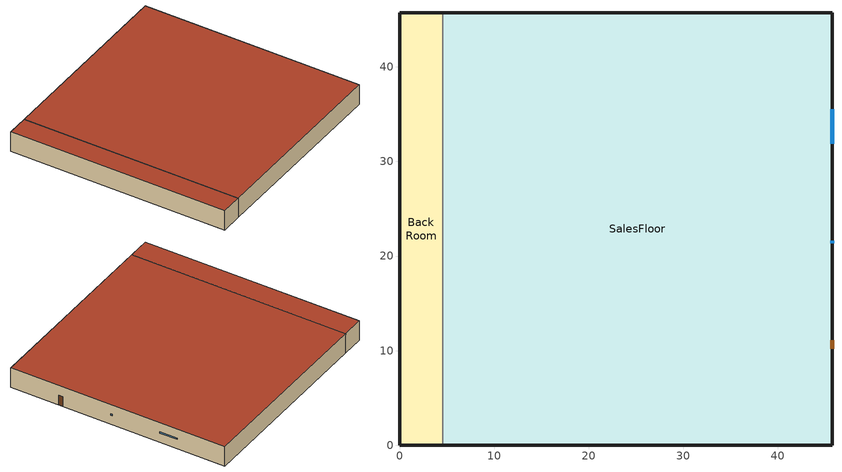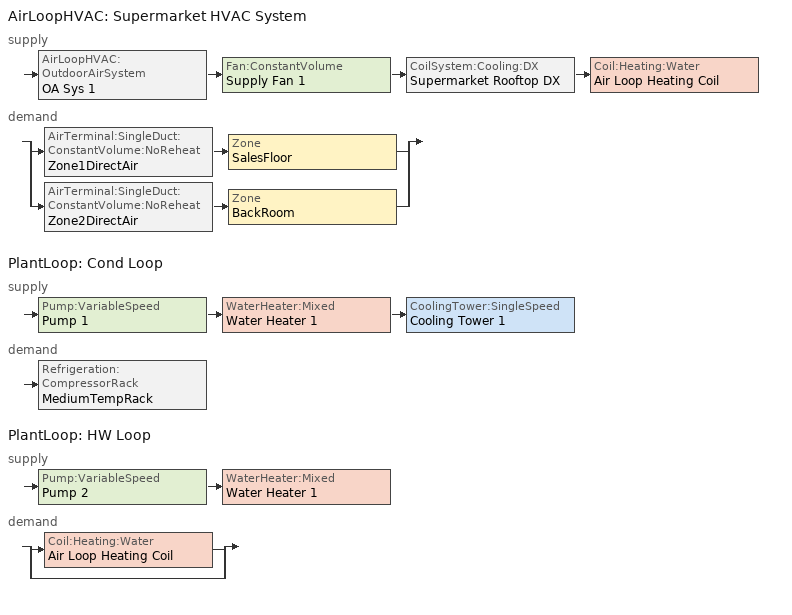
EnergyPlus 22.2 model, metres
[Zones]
BackRoom
 floor ground (BotFloorConstruction): 0,0 0,45.72 4.57,45.72 4.57,0 z0
 wall outside (FaceBrkIns4LWConcBlkGyp_R-11): 4.57,45.72 0,45.72 0,0 4.57,0 z0:4.27
 wall to SalesFloor (IntWallConstruction): 4.57,0 4.57,45.72 z0:4.27
 roof outside (SlagFeltIns6LWConcGapAcoTile_R-11): 4.57,0 4.57,45.72 0,45.72 0,0 z4.27
SalesFloor
 floor ground (BotFloorConstruction): 4.57,0 4.57,45.72 45.72,45.72 45.72,0 z0
 wall outside (FaceBrkIns4LWConcBlkGyp_R-11): 4.57,0 45.72,0 45.72,45.72 4.57,45.72 z0:4.27
 window (WinLib_1001): 45.72,31.85 45.72,35.51 z1.98:2.29
 window (WinLib_2003): 45.72,21.33 45.72,21.64 z1.98:2.29
 door (DoorConstruction): 45.72,10.21 45.72,11.12 z0:2.13
 roof outside (SlagFeltIns6LWConcGapAcoTile_R-11): 45.72,0 45.72,45.72 4.57,45.72 4.57,0 z4.27
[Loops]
AirLoopHVAC 'Supermarket HVAC System'
 supply: AirLoopHVAC:OutdoorAirSystem 'OA Sys 1' > Fan:ConstantVolume 'Supply Fan 1' > CoilSystem:Cooling:DX 'Supermarket Rooftop DX' > Coil:Heating:Water 'Air Loop Heating Coil'
 demand: split
  | AirTerminal:SingleDuct:ConstantVolume:NoReheat 'Zone1DirectAir' > Zone 'SalesFloor'
  | AirTerminal:SingleDuct:ConstantVolume:NoReheat 'Zone2DirectAir' > Zone 'BackRoom'
PlantLoop 'Cond Loop'
 supply: Pump:VariableSpeed 'Pump 1' > WaterHeater:Mixed 'Water Heater 1' > CoolingTower:SingleSpeed 'Cooling Tower 1'
 demand: Refrigeration:CompressorRack 'MediumTempRack'
PlantLoop 'HW Loop'
 supply: Pump:VariableSpeed 'Pump 2' > WaterHeater:Mixed 'Water Heater 1'
 demand: split
  | Coil:Heating:Water 'Air Loop Heating Coil'
  | bypass
[Building]
None: Loads convergence tolerance value=0.04; Maximum number of warmup days=50; Minimum number of warmup days=6; North axis=0; Solar distribution=MinimalShadowing; Temperature convergence tolerance value=0.4; Terrain=Suburbs
[Site:GroundTemperature:BuildingSurface]
20.03, 20.03, 20.13, 20.3, 20.43, 20.52, 20.62, 20.77, 20.78, 20.55, 20.44, 20.2
[Site:Location]
Chicago Ohare Intl Ap IL USA WMO=725300: Elevation=205; Latitude=41.99; Longitude=-87.91; Time zone=-6
[SizingPeriod:DesignDay] Barometric pressure=98934; Day of month=21; Daylight saving time indicator=No; Humidity condition type=WetBulb; Rain indicator=No; Snow indicator=No; Solar model indicator=ASHRAEClearSky
Name | Daily dry bulb temperature range | Day type | Maximum dry bulb temperature | Month | Sky clearness | Wetbulb or dewpoint at maximum dry bulb | Wind direction | Wind speed
Chicago Ohare Intl Ap Ann Clg 1% Condns DB=>MWB | 10.5 | SummerDesignDay | 31.6 | 7 | 1 | 23 | 230 | 5.2
Chicago Ohare Intl Ap Ann Htg 99% Condns DB | 0 | WinterDesignDay | -16.6 | 1 | 0 | -16.6 | 270 | 4.9
[Construction]
BotFloorConstruction: StoreSlab
DoorConstruction: WoodForDoor
FaceBrkIns4LWConcBlkGyp_R-11: HF-A2, R-11, HF-C2, HF-E1
FurnitureConstruction: FurnitureMaterial
IntWallConstruction: GypForInterior, AirGap, ConcForInterior, AirGap, GypForInterior
SlagFeltIns6LWConcGapAcoTile_R-11: HF-E2, HF-E3, R-11, HF-C15, AirGap, HF-E5
WinLib_1001: CLEAR 6MM
WinLib_2003: CLEAR 6MM, AIR 6MM, CLEAR 6MM
[Material] Thermal absorptance=0.9
Name | Conductivity | Density | Roughness | Solar absorptance | Specific heat | Thickness | Visible absorptance
ConcForInterior | 0.5708 | 609 | Smooth | 0.65 | 837 | 0.2033 | 0.65
FurnitureMaterial | 11 | 544.62 | MediumSmooth | 0.78 | 1210 | 0.1 | 0.78
GypForInterior; HF-E1 | 0.7264 | 1602 | Smooth | 0.92 | 837 | 0.0191 | 0.92
HF-A2 | 1.332 | 2082 | Smooth | 0.93 | 920 | 0.1016 | 0.93
HF-C2 | 0.3805 | 609 | Smooth | 0.65 | 837 | 0.1015 | 0.65
HF-C15 | 0.173 | 641 | Smooth | 0.65 | 837 | 0.1524 | 0.65
HF-E2 | 1.436 | 881 | Smooth | 0.55 | 1674 | 0.0127 | 0.55
HF-E3 | 0.1903 | 1121 | Smooth | 0.75 | 1674 | 0.0095 | 0.75
HF-E5 | 0.0605 | 481 | Smooth | 0.32 | 837 | 0.0191 | 0.32
StoreSlab | 1.73 | 2243 | Smooth | 0.65 | 837 | 0.1524 | 0.65
WoodForDoor | 0.1211 | 593 | Smooth | 0.78 | 2510 | 0.0635 | 0.78
[Material:AirGap]
AirGap: Thermal resistance=0.1762
[Material:NoMass]
R-11: Roughness=Rough; Solar absorptance=0.75; Thermal absorptance=0.9; Thermal resistance=1.935938; Visible absorptance=0.75
[WindowMaterial:Gas]
AIR 6MM: Gas type=Air; Thickness=0.0063
[WindowMaterial:Glazing]
CLEAR 6MM: Back side infrared hemispherical emissivity=0.84; Back side solar reflectance at normal incidence=0.071; Back side visible reflectance at normal incidence=0.08; Conductivity=0.9; Front side infrared hemispherical emissivity=0.84; Front side solar reflectance at normal incidence=0.071; Front side visible reflectance at normal incidence=0.08; Infrared transmittance at normal incidence=0; Optical data type=SpectralAverage; Solar transmittance at normal incidence=0.775; Thickness=0.006; Visible transmittance at normal incidence=0.881
[AirLoopHVAC]
Supermarket HVAC System: Design supply air flow rate=5.5
[AirTerminal:SingleDuct:ConstantVolume:NoReheat] Availability schedule=FanAndCoilAvailSched
Name | Maximum air flow rate
Zone1DirectAir | 5.225
Zone2DirectAir | 0.275
[AvailabilityManager:Scheduled]
Name | Schedule
DXSystem 1 Avail | FanAndCoilAvailSched
Outdoor Air 1 Avail | OutdoorAirAvailSched
[Coil:Cooling:DX:SingleSpeed]
ACDXCoil 1: 2023 rated evaporator fan power per volume flow rate=934.4; Availability schedule=FanAndCoilAvailSched; Energy input ratio function of flow fraction curve=WindACEIRFFF; Energy input ratio function of temperature curve=WindACEIRFT; Gross rated cooling cop=3; Gross rated sensible heat ratio=0.8; Gross rated total cooling capacity=100000; Latent capacity time constant=45; Maximum cycling rate=3; Nominal time for condensate removal to begin=1000; Part load fraction correlation curve=WindACPLFFPLR; Rated air flow rate=5.5; Ratio of initial moisture evaporation rate and steady state latent capacity=1.5; Total cooling capacity function of flow fraction curve=WindACCoolCapFFF; Total cooling capacity function of temperature curve=WindACCoolCapFT
[Coil:Heating:Water]
Air Loop Heating Coil: Availability schedule=FanAndCoilAvailSched; Maximum water flow rate=0.0008; Performance input method=UFactorTimesAreaAndDesignWaterFlowRate; Rated inlet air temperature=16.6; Rated inlet water temperature=82.2; Rated outlet air temperature=32.2; Rated outlet water temperature=71.1; U factor times area value=500
[CoilSystem:Cooling:DX]
Supermarket Rooftop DX: Availability schedule=FanAndCoilAvailSched; Cooling coil=ACDXCoil 1; Dehumidification control type=CoolReheat; Run on latent load=No; Run on sensible load=Yes
[Controller:OutdoorAir]
OA Controller 1: Economizer control action type=ModulateFlow; Economizer control type=NoEconomizer; Lockout type=NoLockout; Maximum outdoor air flow rate=1.4; Minimum limit type=FixedMinimum; Minimum outdoor air flow rate=0.25; Minimum outdoor air schedule=OAFractionSched
[Controller:WaterCoil]
Air Loop Controller: Action=Normal; Actuator variable=Flow; Control variable=Temperature; Controller convergence tolerance=0.1; Maximum actuated flow=0.0008; Minimum actuated flow=1e-07
[CoolingTower:SingleSpeed]
Cooling Tower 1: Blowdown concentration ratio=3; Design air flow rate=Autosize; Design fan power=1000; Drift loss percent=0.008; Nominal capacity=100000; Performance input method=NominalCapacity
[ElectricEquipment] Design level calculation method=EquipmentLevel; Fraction lost=0
Name | Design level | Fraction latent | Fraction radiant | Schedule | Zone or zonelist or space or spacelist
BackRoom ElecEq 1 | 150 | 0 | 0.25 | Elec_Equip_Sch | BackRoom
SalesFloor ElecEq 1 | 1500 | 0 | 0.1 | Register_Equip_Sch | SalesFloor
SalesFloor ElecEq 2 | 15000 | 0.05 | 0.4 | Bakery_Equip_Sch | SalesFloor
SalesFloor ElecEq 3 | 600 | 0 | 0.25 | Elec_Equip_Sch | SalesFloor
[Fan:ConstantVolume]
Supply Fan 1: Availability schedule=FanAndCoilAvailSched; End use subcategory=General; Fan total efficiency=0.7; Maximum flow rate=5.5; Motor efficiency=0.9; Motor in airstream fraction=1; Pressure rise=600
[InternalMass] Construction=FurnitureConstruction
Name | Zone or zonelist | Surface area
BackRoom_Furniture1; BackRoom_Furniture2 | BackRoom | 95
SalesFloor_Furniture1; SalesFloor_Furniture2 | SalesFloor | 845
[Lights] Design level calculation method=LightingLevel; End use subcategory=GeneralLights; Fraction radiant=0.37; Fraction replaceable=0; Fraction visible=0.18; Return air fraction=0; Schedule=Lighting_Sch
Name | Lighting level | Zone or zonelist or space or spacelist
BackRoom Lights 1 | 1500 | BackRoom
SalesFloor Lights 1 | 30000 | SalesFloor
[People] Activity level schedule=Activity_Shopping_Sch; Fraction radiant=0.2; Number of people calculation method=People; Number of people schedule=People_Shopping_Sch
Name | Number of people | Zone or zonelist or space or spacelist
BackRoom People 1 | 10 | BackRoom
SalesFloor People 1 | 150 | SalesFloor
[PlantEquipmentList]
Cooling Plant: Cooling Tower 1, CoolingTower:SingleSpeed
Heating Plant: Water Heater 1, WaterHeater:Mixed
[PlantEquipmentOperation:CoolingLoad]
Cond Loop Control: Load range 1 lower limit=0; Load range 1 upper limit=10000000; Range 1 equipment list=Cooling Plant
[PlantEquipmentOperation:HeatingLoad]
HW Loop Control: Load range 1 lower limit=0; Load range 1 upper limit=1000000; Range 1 equipment list=Heating Plant
[PlantEquipmentOperationSchemes] Control scheme 1 schedule=AlwaysOnSchedule
Name | Control scheme 1
Cond Loop Operation | Cond Loop Control
HW Loop Operation | HW Loop Control
[PlantLoop] Fluid type=Water; Load distribution scheme=Optimal; Minimum loop flow rate=0; Minimum loop temperature=3; Plant loop volume=Autocalculate
Name | Maximum loop flow rate | Maximum loop temperature | Plant equipment operation scheme
Cond Loop | 0.02 | 50 | Cond Loop Operation
HW Loop | 0.0008 | 80 | HW Loop Operation
[Pump:VariableSpeed] Design pump head=179352; Pump control type=Intermittent; Coefficient 2 of the part load performance curve=1
Name | Design maximum flow rate | Design power consumption | Motor efficiency
Pump 1 | 0.003 | 750 | 0.87
Pump 2 | 0.0008 | 170 | 0.9
[Refrigeration:Case] Rated ambient relative humidity=55; Rated ambient temperature=23.88
Name | Zone | Anti sweat heater control type | Availability schedule | Case anti sweat heater power per unit length | Case defrost drip down schedule | Case defrost power per unit length | Case defrost schedule | Case defrost type | Case height | Case length | Case lighting schedule | Case operating temperature | Fraction of anti sweat heater energy to case | Fraction of lighting energy to case | Humidity at zero anti sweat heater energy | Latent case credit curve | Latent case credit curve type | Operating case fan power per unit length | Rated latent heat ratio | Rated runtime fraction | Rated total cooling capacity per unit length | Refrigerated case restocking schedule | Standard case fan power per unit length | Standard case lighting power per unit length | Under case hvac return air fraction | Case credit fraction schedule | Defrost energy correction curve | Defrost energy correction curve type | Minimum anti sweat heater power per unit length
FishDisplayCase | SalesFloor | None | CaseCleanedOnMonday | 0 | CaseDripDownSched | 0 | CaseDefrostSched | OffCycle | 0 | 15 | CaseLightingSched | 1.1 | 0.2 | 0.9 | 0 | RHCubic_LatentEnergyMult | RelativeHumidityMethod | 0 | 0.1 | 0.85 | 288.4 | CaseStockingSched | 0 | 41.56 | 0.05
GlassDoorFrozenFood | SalesFloor | HeatBalanceMethod | CaseOperatingSched | 218.7 | CaseDripDownSched2 | 1106.5 | CaseDefrostSched2 | HotGasWithTemperatureTermination | 1.5 | 11.7 | CaseLightingSched | -23.3 | 0.2 | 1 | 1.5 | SingleShelfHorizontal_LatentEnergyMult | CaseTemperatureMethod | 57.9 | 0.13 | 0.85 | 615.8 | CaseStockingSched | 57.9 | 99.8 | 0.1 | CaseCreditReductionSched | SingleShelfHorizontal_DefrostEnergyMult | CaseTemperatureMethod | 0
MeatDisplayCase | SalesFloor | Linear | CaseCleanedOnTuesday | 13.2 | CaseDripDownSched2 | 585.8 | CaseDefrostSched2 | ElectricWithTemperatureTermination | 1.5 | 26 | CaseLightingSched | -4.4 | 0.2 | 0.9 | 35 | SingleShelfHorizontal_LatentEnergyMult | CaseTemperatureMethod | 47.2 | 0.1 | 0.85 | 456.6 | CaseStockingSched | 47.2 | 86.8 | 0.05 |  | SingleShelfHorizontal_DefrostEnergyMult | CaseTemperatureMethod | 0
MultiDeckDairyAndDeliCase | SalesFloor | None | CaseOperatingSched | 0 | CaseDripDownSched3 | 0 | CaseDefrostSched3 | OffCycle | 0 | 12 | CaseLightingSched | -1.1 | 0.2 | 0.77 | 0 | MultiShelfVertical_LatentEnergyMult | CaseTemperatureMethod | 78.7 | 0.3 | 0.85 | 1890 | CaseStockingSched | 78.7 | 307.3 | 0.05 | DairyCaseCreditReductionSched |  |  | 0
OpenWellIceCreamDisplayCase | SalesFloor | Linear | CaseCleanedOnMonday | 70 | CaseDripDownSched | 76.5 | CaseDefrostSched | HotGas | 1.5 | 14.6 | CaseLightingSched | -34.4 | 0.2 | 0.9 | 35 | SingleShelfHorizontal_LatentEnergyMult | CaseTemperatureMethod | 28.7 | 0.08 | 0.85 | 441.6 | CaseStockingSched | 28.7 | 42.7 | 0.05 | CaseCreditReductionSched |  |  | 0
SelfContainedDisplayCase | SalesFloor | None | CaseOperatingSched | 0 |  | 0 |  | None | 0 | 10 | LightingOnSched | 13 | 0 | 0.9 | 0 | MultiShelfVertical_LatentEnergyMult | CaseTemperatureMethod | 40 | 0.08 | 0.85 | 1000 | SelfContainedCaseStockingSched | 40 | 75 | 0
WalkInFreezer | BackRoom | None | CaseOperatingSched | 0 | CaseDripDownSched3 | 1291.7 | CaseDefrostSched3 | Electric | 0 | 4.27 | CaseLightingSched2 | -2.22 | 0 | 1 | 0 | SingleShelfHorizontal_LatentEnergyMult | CaseTemperatureMethod | 172.2 | 0.1 | 0.75 | 1098 | WalkInStockingSched | 172.2 | 28.1 | 0 | CaseCreditReductionSched2 |  |  | 0
[Refrigeration:CaseAndWalkInList]
Name | Case or walkin name 1 | Case or walkin name 2 | Case or walkin name 3
LowTempCaseList | OpenWellIceCreamDisplayCase | GlassDoorFrozenFood | WalkInFreezer
MedTempCaseList | FishDisplayCase | MeatDisplayCase | MultiDeckDairyAndDeliCase
[Refrigeration:CompressorRack]
Name | Compressor rack cop function of temperature curve | Condenser fan power function of temperature curve | Condenser type | Design compressor rack cop | Design condenser fan power | Heat rejection location | Refrigeration case name or walkin name or caseandwalkinlist | Water cooled condenser maximum flow rate | Water cooled condenser maximum water outlet temperature | Water cooled condenser outlet temperature schedule | Water cooled loop flow type
LowTempRack | RackCOPfTCurve | RackCondFanCurve2 | AirCooled | 1.5 | 1025 | Outdoors | LowTempCaseList
MediumTempRack | RackCOPfTCurve | RackCondFanCurve | WaterCooled | 1.7 | 1025 | Outdoors | MedTempCaseList | 0.003 | 55 | Cond Outlet Temp Sch | VariableFlow
SelfContainedDisplay | RackCOPfTCurve2 |  | AirCooled | 4 | 175 | Zone | SelfContainedDisplayCase
[SetpointManager:Scheduled] Control variable=Temperature
Name | Schedule | Setpoint node or nodelist
Air Loop Setpoint Manager | Heating Setpoints | Air Loop Outlet Node
Cond Loop Setpoint Manager | Cond Return Temp | Cond Loop Setpoint Node List
DX Coil Mgr | Cooling Coil Setpoint | DX Coil Air Outlet Node
HW Loop Setpoint Manager | HW Loop Temp Sch | HW Loop Setpoint Node List
[SetpointManager:SingleZone:Humidity:Maximum]
Rooftop DX Humidity Set Point Manager: Setpoint node or nodelist=DX Coil Air Outlet Node
[WaterHeater:Mixed]
Water Heater 1: Ambient temperature indicator=Schedule; Ambient temperature schedule=Ambient Temp Sch; Deadband temperature difference=2; Heater control type=Cycle; Heater fuel type=Electricity; Heater maximum capacity=15000; Heater minimum capacity=0; Heater thermal efficiency=0.98; Maximum temperature limit=80; Off cycle loss fraction to zone=1; On cycle loss fraction to zone=1; Setpoint temperature schedule=Water Heater Setpoint; Source side design flow rate=0.02; Source side effectiveness=1; Tank volume=0.5; Use side design flow rate=0.0008; Use side effectiveness=1
[Zone] Ceiling height=4.266992; Floor area=Autocalculate; Multiplier=1; Type=1; Volume=Autocalculate; Zone inside convection algorithm=TARP
BackRoom; SalesFloor
[Zone equipment]
SalesFloor: Zone1DirectAir
BackRoom: Zone2DirectAir
[Curve:Biquadratic] Input unit type for x=Temperature; Input unit type for y=Temperature; Maximum value of x=23.88889; Maximum value of y=46.11111; Minimum value of x=12.77778; Minimum value of y=18; Output unit type=Dimensionless
Name | Coefficient1 constant | Coefficient2 x | Coefficient3 x 2 | Coefficient4 y | Coefficient5 y 2 | Coefficient6 x y
WindACCoolCapFT | 0.942588 | 0.00954335 | 0.00068377 | -0.0110427 | 5.249e-06 | -9.72e-06
WindACEIRFT | 0.342414 | 0.034885 | -0.0006237 | 0.00497722 | 0.000437951 | -0.000728028
[Curve:Cubic]
Name | Maximum value of x | Minimum value of x | Coefficient1 constant | Coefficient2 x | Coefficient3 x 2 | Coefficient4 x 3
MultiShelfVertical_LatentEnergyMult | 20 | -35 | 0.0265263 | 0.00107803 | -6.02558e-05 | 1.23732e-06
RHCubic_LatentEnergyMult | 80 | 17.32 | -0.4641 | 0.0268 | 0 | 0
SingleShelfHorizontal_DefrostEnergyMult | 20 | -35 | 0.0236322 | 0.0006232 | 2.83282e-05 | 4.40351e-07
SingleShelfHorizontal_LatentEnergyMult | 20 | -35 | 0.0203756 | 0.000243779 | 1.14001e-05 | 1.81142e-07
[Curve:Quadratic]
Name | Input unit type for x | Maximum value of x | Minimum value of x | Output unit type | Coefficient1 constant | Coefficient2 x | Coefficient3 x 2
RackCOPfTCurve | Temperature | 35 | 10 | Dimensionless | 1.7603 | -0.0377 | 0.0004
RackCOPfTCurve2 | Temperature | 50 | 0 | Dimensionless | 1 | 0 | 0
RackCondFanCurve |  | 35 | 10 |  | 0.3 | 0.02 | 0
RackCondFanCurve2 |  | 35 | 0 |  | 0 | 0.02857 | 0
WindACCoolCapFFF |  | 1.5 | 0.5 |  | 0.8 | 0.2 | 0
WindACEIRFFF |  | 1.5 | 0.5 |  | 1.1552 | -0.1808 | 0.0256
WindACPLFFPLR |  | 1 | 0 |  | 0.85 | 0.15 | 0
[Schedule:Compact]
Activity_Shopping_Sch: Through: 12/31, For: AllDays, Until: 24:00, 105
AlwaysOnSchedule; CaseOperatingSched; FanAndCoilAvailSched; LightingOnSched; OutdoorAirAvailSched: Through: 12/31, For: AllDays, Until: 24:00, 1
Ambient Temp Sch; Heating Setpoints: Through: 12/31, For: AllDays, Until: 24:00, 21
Bakery_Equip_Sch: Through: 12/31, For: Weekdays SummerDesignDay WinterDesignDay, Until: 6:00, 0, Until: 18:00, 1, Until: 24:00, 0, For: Saturday, Until: 6:00, 0, Until: 18:00, 1, Until: 24:00, 0, For: AllOtherDays, Until: 6:00, 0, Until: 18:00, 1, Until: 24:00, 0
CaseCleanedOnMonday: Through: 12/31, For: Monday, Until: 5:00, 1, Until: 7:00, 0, Until: 24:00, 1, For: AllOtherDays, Until: 24:00, 1
CaseCleanedOnTuesday: Through: 12/31, For: Tuesday, Until: 5:00, 1, Until: 7:00, 0, Until: 24:00, 1, For: AllOtherDays, Until: 24:00, 1
CaseCreditReductionSched: Through: 12/31, For:AllDays, Interpolate:No, Until: 7:00, 0.2, Until: 21:00, 1, Until: 24:00, 0.2
CaseCreditReductionSched2: Through: 12/31, For:AllDays, Interpolate:No, Until: 7:00, 0.2, Until: 21:00, 0.4, Until: 24:00, 0.2
CaseDefrostSched: Through: 12/31, For:AllDays, Interpolate:Average, Until: 4:00, 0, Until: 4:17, 1, Until: 14:00, 0, Until: 14:17, 1, Until: 24:00, 0
CaseDefrostSched2: Through: 12/31, For:AllDays, Interpolate:Average, Until: 08:00, 0, Until: 08:17, 1, Until: 18:00, 0, Until: 18:17, 1, Until: 24:00, 0
CaseDefrostSched3: Through: 12/31, For:AllDays, Interpolate:Average, Until: 11:00, 0, Until: 11:20, 1, Until: 23:00, 0, Until: 23:20, 1, Until: 24:00, 0
CaseDripDownSched: Through: 12/31, For:AllDays, Interpolate:Average, Until: 4:00, 0, Until: 4:22, 1, Until: 14:00, 0, Until: 14:22, 1, Until: 24:00, 0
CaseDripDownSched2: Through: 12/31, For:AllDays, Interpolate:Average, Until: 08:00, 0, Until: 08:22, 1, Until: 18:00, 0, Until: 18:22, 1, Until: 24:00, 0
CaseDripDownSched3: Through: 12/31, For:AllDays, Interpolate:Average, Until: 11:00, 0, Until: 11:30, 1, Until: 23:00, 0, Until: 23:30, 1, Until: 24:00, 0
CaseLightingSched: Through: 12/31, For: AllDays, Until: 6:00, 0, Until: 21:00, 1, Until: 24:00, 0
CaseLightingSched2: Through: 12/31, For: AllDays, Until: 6:00, 0, Until: 7:00, 1, Until: 11:00, 0, Until: 13:00, 0.5, Until: 19:00, 0, Until: 20:00, 1, Until: 24:00, 0
CaseStockingSched: Through: 12/31, For: AllDays, Until: 13:00, 0, Until: 14:00, 50, Until: 15:00, 35, Until: 24:00, 0
Cond Outlet Temp Sch: Through: 12/31, For: AllDays, Until: 24:00, 45
Cond Return Temp: Through: 12/31, For: AllDays, Until: 24:00, 20
Cooling Coil Setpoint: Through: 5/31, For: AllDays, Until: 24:00, 21, Through: 9/30, For: AllDays, Until: 24:00, 15, Through: 12/31, For: AllDays, Until: 24:00, 21
DairyCaseCreditReductionSched: Through: 12/31, For:AllDays, Interpolate:No, Until: 7:00, 0.2, Until: 21:00, 0.6, Until: 24:00, 0.2
Elec_Equip_Sch: Through: 12/31, For: Weekdays SummerDesignDay WinterDesignDay, Until: 8:00, 0.5, Until: 18:00, 1, Until: 24:00, 0.5, For: Saturday, Until: 8:00, 0.5, Until: 18:00, 1, Until: 24:00, 0.5, For: AllOtherDays, Until: 8:00, 0.5, Until: 18:00, 1, Until: 24:00, 0.5
HW Loop Temp Sch; Water Heater Setpoint: Through: 12/31, For: AllDays, Until: 24:00, 40
Lighting_Sch: Through: 12/31, For: Weekdays SummerDesignDay WinterDesignDay, Until: 4:00, 0.2, Until: 7:00, 0.3, Until: 21:00, 1, Until: 22:00, 0.3, Until: 24:00, 0.2, For: Saturday, Until: 4:00, 0.2, Until: 7:00, 0.3, Until: 21:00, 1, Until: 22:00, 0.3, Until: 24:00, 0.2, For: AllOtherDays, Until: 4:00, 0.2, Until: 7:00, 0.3, Until: 21:00, 1, Until: 22:00, 0.3, Until: 24:00, 0.2
OAFractionSched: Through: 12/31, For: AllDays, Until: 6:00, 0, Until: 20:00, 1, Until: 24:00, 0
People_Shopping_Sch: Through: 12/31, For: Weekdays SummerDesignDay WinterDesignDay, Until: 8:00, 0.02, Until: 20:00, 1, Until: 24:00, 0.04, For: Saturday, Until: 8:00, 0.01, Until: 18:00, 1, Until: 24:00, 0.05, For: AllOtherDays, Until: 8:00, 0.01, Until: 18:00, 0.75, Until: 24:00, 0.01
Register_Equip_Sch: Through: 12/31, For: Weekdays SummerDesignDay WinterDesignDay, Until: 8:00, 0, Until: 19:00, 1, Until: 24:00, 0, For: Saturday, Until: 8:00, 0, Until: 19:00, 1, Until: 24:00, 0, For: AllOtherDays, Until: 8:00, 0, Until: 19:00, 1, Until: 24:00, 0
SelfContainedCaseStockingSched: Through: 12/31, For: AllDays, Until: 6:00, 0, Until: 7:00, 50, Until: 9:00, 70, Until: 10:00, 80, Until: 11:00, 70, Until: 13:00, 50, Until: 14:00, 80, Until: 15:00, 90, Until: 16:00, 80, Until: 24:00, 0
WalkInStockingSched: Through: 12/31, For: Tuesday Friday, Until: 4:00, 0, Until: 5:00, 725, Until: 6:00, 417, Until: 7:00, 290, Until: 24:00, 0, For: AllOtherDays, Until: 4:00, 0, Until: 5:00, 125, Until: 6:00, 117, Until: 7:00, 90, Until: 19:00, 0, Until: 20:00, 125, Until: 21:00, 117, Until: 22:00, 90, Until: 24:00, 0
